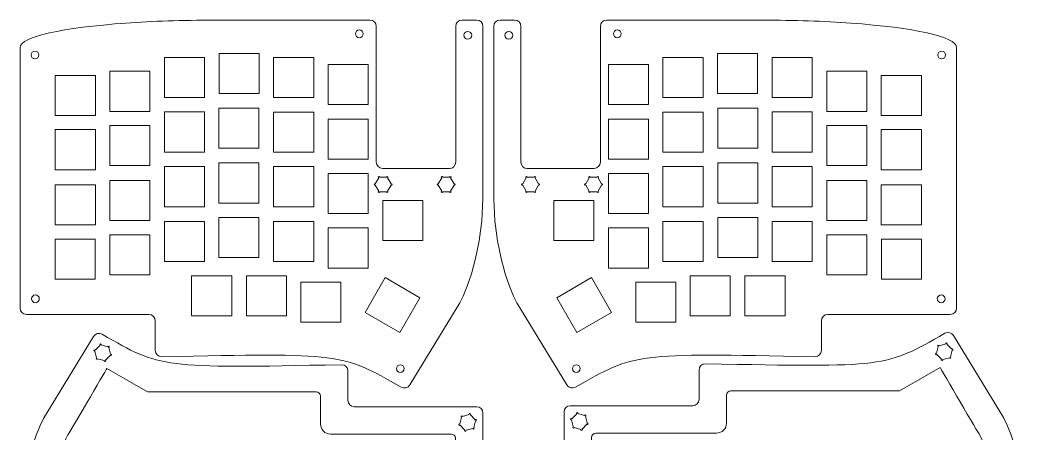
# Model space of a CAD drawing. Header units: inches. Extents: x 0 to 549, y -220 to 384.
# Drawn here: x 0 to 351.4, y 239.6 to 384 of the extents above; entities that cross this region are included whole.
import ezdxf

# ---------------------------------------------------------------- set-up
doc = ezdxf.new("R2010")
doc.units = ezdxf.units.IN
doc.header["$MEASUREMENT"] = 0
doc.layers.add('Layer 1', color=7, linetype='Continuous')

msp = doc.modelspace()

# ---------------------------------------------------------------- linework, layer by layer
at = {"layer": 'Layer 1', "lineweight": 0}
for points in [[(64.35, 370.98), (50.35, 370.98), (50.35, 356.98), (64.35, 356.98), (64.35, 370.98)], [(83.43, 372.37), (69.43, 372.37), (69.43, 358.37), (83.43, 358.37), (83.43, 372.37)], [(102.46, 370.98), (88.46, 370.98), (88.46, 356.98), (102.46, 356.98), (102.46, 370.98)], [(224.35, 370.98), (238.35, 370.98), (238.35, 356.98), (224.35, 356.98), (224.35, 370.98)], [(243.38, 372.37), (257.38, 372.37), (257.38, 358.37), (243.38, 358.37), (243.38, 372.37)], [(262.46, 370.98), (276.46, 370.98), (276.46, 356.98), (262.46, 356.98), (262.46, 370.98)], [(45.26, 366.18), (31.26, 366.18), (31.26, 352.18), (45.26, 352.18), (45.26, 366.18)], [(121.46, 368.58), (107.46, 368.58), (107.46, 354.58), (121.46, 354.58), (121.46, 368.58)], [(205.35, 368.58), (219.36, 368.58), (219.36, 354.58), (205.35, 354.58), (205.35, 368.58)], [(281.55, 366.18), (295.56, 366.18), (295.56, 352.18), (281.55, 352.18), (281.55, 366.18)], [(26.26, 364.68), (12.26, 364.68), (12.26, 350.68), (26.26, 350.68), (26.26, 364.68)], [(300.55, 364.69), (314.55, 364.69), (314.55, 350.68), (300.55, 350.68), (300.55, 364.69)], [(64.36, 351.98), (50.36, 351.98), (50.36, 337.98), (64.36, 337.98), (64.36, 351.98)], [(83.36, 353.28), (69.36, 353.28), (69.36, 339.28), (83.36, 339.28), (83.36, 353.28)], [(102.46, 351.88), (88.46, 351.88), (88.46, 337.88), (102.46, 337.88), (102.46, 351.88)], [(224.35, 351.88), (238.35, 351.88), (238.35, 337.88), (224.35, 337.88), (224.35, 351.88)], [(243.45, 353.28), (257.46, 353.28), (257.46, 339.28), (243.45, 339.28), (243.45, 353.28)], [(262.45, 351.98), (276.45, 351.98), (276.45, 337.98), (262.45, 337.98), (262.45, 351.98)], [(121.46, 349.48), (107.46, 349.48), (107.46, 335.48), (121.46, 335.48), (121.46, 349.48)], [(205.35, 349.48), (219.36, 349.48), (219.36, 335.48), (205.35, 335.48), (205.35, 349.48)], [(26.26, 345.79), (12.26, 345.79), (12.26, 331.79), (26.26, 331.79), (26.26, 345.79)], [(45.26, 347.28), (31.26, 347.28), (31.26, 333.28), (45.26, 333.28), (45.26, 347.28)], [(281.55, 347.28), (295.56, 347.28), (295.56, 333.28), (281.55, 333.28), (281.55, 347.28)], [(300.55, 345.79), (314.55, 345.79), (314.55, 331.79), (300.55, 331.79), (300.55, 345.79)], [(83.36, 334.18), (69.36, 334.18), (69.36, 320.18), (83.36, 320.18), (83.36, 334.18)], [(243.45, 334.18), (257.46, 334.18), (257.46, 320.18), (243.45, 320.18), (243.45, 334.18)], [(64.36, 332.88), (50.36, 332.88), (50.36, 318.88), (64.36, 318.88), (64.36, 332.88)], [(102.46, 332.88), (88.46, 332.88), (88.46, 318.88), (102.46, 318.88), (102.46, 332.88)], [(121.46, 330.48), (107.46, 330.48), (107.46, 316.48), (121.46, 316.48), (121.46, 330.48)], [(205.35, 330.48), (219.36, 330.48), (219.36, 316.48), (205.35, 316.48), (205.35, 330.48)], [(224.35, 332.88), (238.36, 332.88), (238.36, 318.88), (224.35, 318.88), (224.35, 332.88)], [(262.45, 332.88), (276.46, 332.88), (276.46, 318.88), (262.45, 318.88), (262.45, 332.88)], [(45.27, 328.08), (31.27, 328.08), (31.27, 314.08), (45.27, 314.08), (45.27, 328.08)], [(281.54, 328.08), (295.54, 328.08), (295.54, 314.08), (281.54, 314.08), (281.54, 328.08)], [(26.26, 326.58), (12.26, 326.58), (12.26, 312.58), (26.26, 312.58), (26.26, 326.58)], [(300.55, 326.58), (314.56, 326.58), (314.56, 312.58), (300.55, 312.58), (300.55, 326.58)], [(140.56, 321.08), (126.6, 321.08), (126.6, 307.08), (140.56, 307.08), (140.56, 321.08)], [(186.25, 321.08), (200.21, 321.08), (200.21, 307.08), (186.25, 307.08), (186.25, 321.08)], [(64.36, 313.78), (50.36, 313.78), (50.36, 299.78), (64.36, 299.78), (64.36, 313.78)], [(83.36, 315.18), (69.36, 315.18), (69.36, 301.18), (83.36, 301.18), (83.36, 315.18)], [(102.46, 313.78), (88.46, 313.78), (88.46, 299.78), (102.46, 299.78), (102.46, 313.78)], [(224.35, 313.78), (238.36, 313.78), (238.36, 299.78), (224.35, 299.78), (224.35, 313.78)], [(243.45, 315.18), (257.46, 315.18), (257.46, 301.18), (243.45, 301.18), (243.45, 315.18)], [(262.45, 313.78), (276.45, 313.78), (276.45, 299.78), (262.45, 299.78), (262.45, 313.78)], [(121.46, 311.48), (107.46, 311.48), (107.46, 297.48), (121.46, 297.48), (121.46, 311.48)], [(205.35, 311.48), (219.36, 311.48), (219.36, 297.48), (205.35, 297.48), (205.35, 311.48)], [(26.21, 307.58), (12.21, 307.58), (12.21, 293.58), (26.21, 293.58), (26.21, 307.58)], [(45.26, 309.08), (31.26, 309.08), (31.26, 295.08), (45.26, 295.08), (45.26, 309.08)], [(281.55, 309.08), (295.56, 309.08), (295.56, 295.08), (281.55, 295.08), (281.55, 309.08)], [(300.6, 307.58), (314.61, 307.58), (314.61, 293.58), (300.6, 293.58), (300.6, 307.58)], [(73.86, 294.83), (59.86, 294.83), (59.86, 280.83), (73.86, 280.83), (73.86, 294.83)], [(92.96, 294.83), (78.96, 294.83), (78.96, 280.83), (92.96, 280.83), (92.96, 294.83)], [(111.96, 292.58), (97.96, 292.58), (97.96, 278.58), (111.96, 278.58), (111.96, 292.58)], [(139.52, 287.15), (127.4, 294.15), (120.39, 282.02), (132.52, 275.02), (139.52, 287.15)], [(187.29, 287.15), (199.42, 294.15), (206.42, 282.02), (194.29, 275.02), (187.29, 287.15)], [(214.85, 292.58), (228.85, 292.58), (228.85, 278.58), (214.85, 278.58), (214.85, 292.58)], [(233.85, 294.83), (247.85, 294.83), (247.85, 280.83), (233.85, 280.83), (233.85, 294.83)], [(252.95, 294.83), (266.96, 294.83), (266.96, 280.83), (252.95, 280.83), (252.95, 294.83)]]:
    msp.add_lwpolyline(points, dxfattribs=at)
for points, knots in [([(47.14, 268.77), (47.14, 267.56), (48.13, 266.57), (49.34, 266.57), (112.35, 267.84), (112.35, 267.84), (132.96, 255.94), (134.01, 255.33), (135.36, 255.69), (135.96, 256.75), (135.96, 256.75), (153.47, 285.34), (153.47, 285.34), (153.47, 285.34), (154.61, 287.74), (154.61, 287.74), (154.61, 287.74), (156, 291.16), (156, 291.16), (156, 291.16), (157.49, 295.54), (157.49, 295.54), (157.49, 295.54), (158.94, 300.83), (158.94, 300.83), (158.94, 300.83), (160.2, 306.98), (160.2, 306.98), (160.2, 306.98), (161.13, 313.95), (161.13, 313.95), (161.13, 313.95), (161.52, 321.69), (161.52, 321.69), (161.52, 321.69), (161.52, 381.8), (161.52, 381.8), (161.52, 383.01), (160.54, 384), (159.32, 384), (159.32, 384), (154.22, 384), (154.22, 384), (153.01, 384), (152.02, 383.01), (152.02, 381.8), (152.02, 381.8), (152.02, 334.44), (152.02, 334.44), (152.02, 333.22), (151.04, 332.24), (149.82, 332.18), (149.82, 332.18), (126.48, 332.24), (126.48, 332.24), (125.26, 332.24), (124.28, 333.22), (124.28, 334.44), (124.28, 334.44), (124.28, 381.8), (124.28, 381.8), (124.28, 383.02), (123.29, 384), (122.08, 384), (122.08, 384), (67.71, 384), (67.71, 384), (56.62, 384), (46.16, 383.63), (36.93, 382.97), (15, 381.39), (0, 378.19), (0, 374.5), (0, 374.5), (0, 283.5), (0, 283.5), (0, 282.28), (0.98, 281.3), (2.2, 281.3), (2.2, 281.3), (44.94, 281.3), (44.94, 281.3), (46.16, 281.3), (47.14, 280.31), (47.14, 279.09), (47.14, 279.09), (47.14, 268.77), (47.14, 268.77)], [0, 0, 0, 0, 1, 1, 1, 2, 2, 2, 3, 3, 3, 4, 4, 4, 5, 5, 5, 6, 6, 6, 7, 7, 7, 8, 8, 8, 9, 9, 9, 10, 10, 10, 11, 11, 11, 12, 12, 12, 13, 13, 13, 14, 14, 14, 15, 15, 15, 16, 16, 16, 17, 17, 17, 18, 18, 18, 19, 19, 19, 20, 20, 20, 21, 21, 21, 22, 22, 22, 23, 23, 23, 24, 24, 24, 25, 25, 25, 26, 26, 26, 27, 27, 27, 28, 28, 28, 29, 29, 29, 29]), ([(279.67, 268.77), (279.67, 267.56), (278.69, 266.57), (277.47, 266.57), (214.47, 267.84), (214.47, 267.84), (193.85, 255.94), (192.8, 255.33), (191.45, 255.69), (190.85, 256.75), (190.85, 256.75), (173.34, 285.34), (173.34, 285.34), (173.34, 285.34), (172.2, 287.74), (172.2, 287.74), (172.2, 287.74), (170.81, 291.16), (170.81, 291.16), (170.81, 291.16), (169.32, 295.54), (169.32, 295.54), (169.32, 295.54), (167.87, 300.83), (167.87, 300.83), (167.87, 300.83), (166.61, 306.98), (166.61, 306.98), (166.61, 306.98), (165.68, 313.95), (165.68, 313.95), (165.68, 313.95), (165.29, 321.69), (165.29, 321.69), (165.29, 321.69), (165.29, 381.8), (165.29, 381.8), (165.29, 383.01), (166.27, 384), (167.49, 384), (167.49, 384), (172.59, 384), (172.59, 384), (173.8, 384), (174.79, 383.01), (174.79, 381.8), (174.79, 381.8), (174.79, 334.44), (174.79, 334.44), (174.79, 333.22), (175.77, 332.24), (176.99, 332.18), (176.99, 332.18), (200.33, 332.24), (200.33, 332.24), (201.55, 332.24), (202.53, 333.22), (202.53, 334.44), (202.53, 334.44), (202.53, 381.8), (202.53, 381.8), (202.53, 383.02), (203.52, 384), (204.74, 384), (204.74, 384), (259.1, 384), (259.1, 384), (270.19, 384), (280.65, 383.63), (289.88, 382.97), (311.81, 381.39), (326.81, 378.19), (326.81, 374.5), (326.81, 374.5), (326.81, 283.5), (326.81, 283.5), (326.81, 282.28), (325.83, 281.3), (324.61, 281.3), (324.61, 281.3), (281.87, 281.3), (281.87, 281.3), (280.65, 281.3), (279.67, 280.31), (279.67, 279.09), (279.67, 279.09), (279.67, 268.77), (279.67, 268.77)], [0, 0, 0, 0, 1, 1, 1, 2, 2, 2, 3, 3, 3, 4, 4, 4, 5, 5, 5, 6, 6, 6, 7, 7, 7, 8, 8, 8, 9, 9, 9, 10, 10, 10, 11, 11, 11, 12, 12, 12, 13, 13, 13, 14, 14, 14, 15, 15, 15, 16, 16, 16, 17, 17, 17, 18, 18, 18, 19, 19, 19, 20, 20, 20, 21, 21, 21, 22, 22, 22, 23, 23, 23, 24, 24, 24, 25, 25, 25, 26, 26, 26, 27, 27, 27, 28, 28, 28, 29, 29, 29, 29]), ([(119.34, 380.19), (119.34, 380.19), (119.34, 380.19), (119.34, 380.19), (118.82, 380.71), (117.96, 380.71), (117.43, 380.19), (116.91, 379.66), (116.91, 378.8), (117.43, 378.28), (117.96, 377.75), (118.82, 377.75), (119.34, 378.28), (119.87, 378.8), (119.87, 379.66), (119.34, 380.19)], [0, 0, 0, 0, 1, 1, 1, 2, 2, 2, 3, 3, 3, 4, 4, 4, 5, 5, 5, 5]), ([(154.9, 378.71), (154.9, 378.71), (154.9, 378.71), (154.9, 378.71), (154.9, 377.97), (155.5, 377.36), (156.25, 377.36), (156.99, 377.36), (157.6, 377.96), (157.6, 378.71), (157.6, 379.45), (156.99, 380.06), (156.25, 380.06), (155.5, 380.06), (154.9, 379.45), (154.9, 378.71)], [0, 0, 0, 0, 1, 1, 1, 2, 2, 2, 3, 3, 3, 4, 4, 4, 5, 5, 5, 5]), ([(171.91, 378.71), (171.91, 378.71), (171.91, 378.71), (171.91, 378.71), (171.91, 377.97), (171.31, 377.36), (170.56, 377.36), (169.82, 377.36), (169.21, 377.96), (169.21, 378.71), (169.21, 379.45), (169.82, 380.06), (170.56, 380.06), (171.31, 380.06), (171.91, 379.45), (171.91, 378.71)], [0, 0, 0, 0, 1, 1, 1, 2, 2, 2, 3, 3, 3, 4, 4, 4, 5, 5, 5, 5]), ([(207.47, 380.19), (207.47, 380.19), (207.47, 380.19), (207.47, 380.19), (208, 380.71), (208.85, 380.71), (209.38, 380.19), (209.9, 379.66), (209.9, 378.8), (209.38, 378.28), (208.85, 377.75), (208, 377.75), (207.47, 378.28), (206.94, 378.8), (206.94, 379.66), (207.47, 380.19)], [0, 0, 0, 0, 1, 1, 1, 2, 2, 2, 3, 3, 3, 4, 4, 4, 5, 5, 5, 5]), ([(5.17, 370.49), (5.17, 370.49), (5.17, 370.49), (5.17, 370.49), (5.91, 370.49), (6.52, 371.1), (6.52, 371.84), (6.52, 372.58), (5.91, 373.19), (5.17, 373.19), (4.43, 373.19), (3.82, 372.58), (3.82, 371.84), (3.82, 371.1), (4.43, 370.49), (5.17, 370.49)], [0, 0, 0, 0, 1, 1, 1, 2, 2, 2, 3, 3, 3, 4, 4, 4, 5, 5, 5, 5]), ([(321.64, 370.49), (321.64, 370.49), (321.64, 370.49), (321.64, 370.49), (320.9, 370.49), (320.29, 371.1), (320.29, 371.84), (320.29, 372.58), (320.9, 373.19), (321.64, 373.19), (322.38, 373.19), (322.99, 372.58), (322.99, 371.84), (322.99, 371.1), (322.38, 370.49), (321.64, 370.49)], [0, 0, 0, 0, 1, 1, 1, 2, 2, 2, 3, 3, 3, 4, 4, 4, 5, 5, 5, 5]), ([(123.8, 326.9), (123.84, 326.9), (123.87, 326.9), (123.94, 326.86), (123.94, 326.86), (125.14, 328.95), (125.14, 328.95), (125.07, 328.98), (125, 329.05), (125, 329.16), (125, 329.3), (125.11, 329.4), (125.25, 329.4), (125.39, 329.4), (125.5, 329.3), (125.5, 329.16), (125.5, 329.16), (127.9, 329.16), (127.9, 329.16), (127.9, 329.3), (128, 329.4), (128.14, 329.4), (128.28, 329.4), (128.39, 329.3), (128.39, 329.16), (128.39, 329.05), (128.32, 328.98), (128.25, 328.95), (128.25, 328.95), (129.45, 326.86), (129.45, 326.86), (129.48, 326.9), (129.52, 326.9), (129.55, 326.9), (129.7, 326.9), (129.8, 326.79), (129.8, 326.65), (129.8, 326.51), (129.7, 326.41), (129.55, 326.41), (129.52, 326.41), (129.48, 326.41), (129.45, 326.44), (129.45, 326.44), (128.25, 324.36), (128.25, 324.36), (128.32, 324.32), (128.39, 324.25), (128.39, 324.15), (128.39, 324.01), (128.28, 323.9), (128.14, 323.9), (128, 323.9), (127.9, 324.01), (127.9, 324.15), (127.9, 324.15), (125.5, 324.15), (125.5, 324.15), (125.5, 324.01), (125.39, 323.9), (125.25, 323.9), (125.11, 323.9), (125, 324.01), (125, 324.15), (125, 324.25), (125.07, 324.32), (125.14, 324.36), (125.14, 324.36), (123.94, 326.44), (123.94, 326.44), (123.91, 326.41), (123.87, 326.41), (123.8, 326.41), (123.66, 326.41), (123.56, 326.51), (123.56, 326.65), (123.56, 326.79), (123.66, 326.9), (123.8, 326.9)], [0, 0, 0, 0, 1, 1, 1, 2, 2, 2, 3, 3, 3, 4, 4, 4, 5, 5, 5, 6, 6, 6, 7, 7, 7, 8, 8, 8, 9, 9, 9, 10, 10, 10, 11, 11, 11, 12, 12, 12, 13, 13, 13, 14, 14, 14, 15, 15, 15, 16, 16, 16, 17, 17, 17, 18, 18, 18, 19, 19, 19, 20, 20, 20, 21, 21, 21, 22, 22, 22, 23, 23, 23, 24, 24, 24, 25, 25, 25, 26, 26, 26, 26]), ([(145.8, 326.9), (145.84, 326.9), (145.87, 326.9), (145.94, 326.86), (145.94, 326.86), (147.14, 328.95), (147.14, 328.95), (147.07, 328.98), (147, 329.05), (147, 329.16), (147, 329.3), (147.11, 329.4), (147.25, 329.4), (147.39, 329.4), (147.5, 329.3), (147.5, 329.16), (147.5, 329.16), (149.9, 329.16), (149.9, 329.16), (149.9, 329.3), (150, 329.4), (150.14, 329.4), (150.28, 329.4), (150.39, 329.3), (150.39, 329.16), (150.39, 329.05), (150.32, 328.98), (150.25, 328.95), (150.25, 328.95), (151.45, 326.86), (151.45, 326.86), (151.48, 326.9), (151.52, 326.9), (151.55, 326.9), (151.69, 326.9), (151.8, 326.79), (151.8, 326.65), (151.8, 326.51), (151.69, 326.41), (151.55, 326.41), (151.52, 326.41), (151.48, 326.41), (151.45, 326.44), (151.45, 326.44), (150.25, 324.36), (150.25, 324.36), (150.32, 324.32), (150.39, 324.25), (150.39, 324.15), (150.39, 324.01), (150.28, 323.9), (150.14, 323.9), (150, 323.9), (149.9, 324.01), (149.9, 324.15), (149.9, 324.15), (147.5, 324.15), (147.5, 324.15), (147.5, 324.01), (147.39, 323.9), (147.25, 323.9), (147.11, 323.9), (147, 324.01), (147, 324.15), (147, 324.25), (147.07, 324.32), (147.14, 324.36), (147.14, 324.36), (145.94, 326.44), (145.94, 326.44), (145.91, 326.41), (145.87, 326.41), (145.8, 326.41), (145.66, 326.41), (145.56, 326.51), (145.56, 326.65), (145.56, 326.79), (145.66, 326.9), (145.8, 326.9)], [0, 0, 0, 0, 1, 1, 1, 2, 2, 2, 3, 3, 3, 4, 4, 4, 5, 5, 5, 6, 6, 6, 7, 7, 7, 8, 8, 8, 9, 9, 9, 10, 10, 10, 11, 11, 11, 12, 12, 12, 13, 13, 13, 14, 14, 14, 15, 15, 15, 16, 16, 16, 17, 17, 17, 18, 18, 18, 19, 19, 19, 20, 20, 20, 21, 21, 21, 22, 22, 22, 23, 23, 23, 24, 24, 24, 25, 25, 25, 26, 26, 26, 26]), ([(175.26, 326.9), (175.29, 326.9), (175.33, 326.9), (175.4, 326.86), (175.4, 326.86), (176.6, 328.95), (176.6, 328.95), (176.53, 328.98), (176.46, 329.05), (176.46, 329.16), (176.46, 329.3), (176.56, 329.4), (176.7, 329.4), (176.85, 329.4), (176.95, 329.3), (176.95, 329.16), (176.95, 329.16), (179.35, 329.16), (179.35, 329.16), (179.35, 329.3), (179.46, 329.4), (179.6, 329.4), (179.74, 329.4), (179.84, 329.3), (179.84, 329.16), (179.84, 329.05), (179.77, 328.98), (179.7, 328.95), (179.7, 328.95), (180.9, 326.86), (180.9, 326.86), (180.94, 326.9), (180.97, 326.9), (181.01, 326.9), (181.15, 326.9), (181.26, 326.79), (181.26, 326.65), (181.26, 326.51), (181.15, 326.41), (181.01, 326.41), (180.97, 326.41), (180.94, 326.41), (180.9, 326.44), (180.9, 326.44), (179.7, 324.36), (179.7, 324.36), (179.77, 324.32), (179.84, 324.25), (179.84, 324.15), (179.84, 324.01), (179.74, 323.9), (179.6, 323.9), (179.46, 323.9), (179.35, 324.01), (179.35, 324.15), (179.35, 324.15), (176.95, 324.15), (176.95, 324.15), (176.95, 324.01), (176.85, 323.9), (176.7, 323.9), (176.56, 323.9), (176.46, 324.01), (176.46, 324.15), (176.46, 324.25), (176.53, 324.32), (176.6, 324.36), (176.6, 324.36), (175.4, 326.44), (175.4, 326.44), (175.36, 326.41), (175.33, 326.41), (175.26, 326.41), (175.12, 326.41), (175.01, 326.51), (175.01, 326.65), (175.01, 326.79), (175.12, 326.9), (175.26, 326.9)], [0, 0, 0, 0, 1, 1, 1, 2, 2, 2, 3, 3, 3, 4, 4, 4, 5, 5, 5, 6, 6, 6, 7, 7, 7, 8, 8, 8, 9, 9, 9, 10, 10, 10, 11, 11, 11, 12, 12, 12, 13, 13, 13, 14, 14, 14, 15, 15, 15, 16, 16, 16, 17, 17, 17, 18, 18, 18, 19, 19, 19, 20, 20, 20, 21, 21, 21, 22, 22, 22, 23, 23, 23, 24, 24, 24, 25, 25, 25, 26, 26, 26, 26]), ([(197.26, 326.9), (197.29, 326.9), (197.33, 326.9), (197.4, 326.86), (197.4, 326.86), (198.6, 328.95), (198.6, 328.95), (198.53, 328.98), (198.46, 329.05), (198.46, 329.16), (198.46, 329.3), (198.56, 329.4), (198.7, 329.4), (198.84, 329.4), (198.95, 329.3), (198.95, 329.16), (198.95, 329.16), (201.35, 329.16), (201.35, 329.16), (201.35, 329.3), (201.46, 329.4), (201.6, 329.4), (201.74, 329.4), (201.84, 329.3), (201.84, 329.16), (201.84, 329.05), (201.77, 328.98), (201.7, 328.95), (201.7, 328.95), (202.9, 326.86), (202.9, 326.86), (202.94, 326.9), (202.97, 326.9), (203.01, 326.9), (203.15, 326.9), (203.25, 326.79), (203.25, 326.65), (203.25, 326.51), (203.15, 326.41), (203.01, 326.41), (202.97, 326.41), (202.94, 326.41), (202.9, 326.44), (202.9, 326.44), (201.7, 324.36), (201.7, 324.36), (201.77, 324.32), (201.84, 324.25), (201.84, 324.15), (201.84, 324.01), (201.74, 323.9), (201.6, 323.9), (201.46, 323.9), (201.35, 324.01), (201.35, 324.15), (201.35, 324.15), (198.95, 324.15), (198.95, 324.15), (198.95, 324.01), (198.84, 323.9), (198.7, 323.9), (198.56, 323.9), (198.46, 324.01), (198.46, 324.15), (198.46, 324.25), (198.53, 324.32), (198.6, 324.36), (198.6, 324.36), (197.4, 326.44), (197.4, 326.44), (197.36, 326.41), (197.33, 326.41), (197.26, 326.41), (197.12, 326.41), (197.01, 326.51), (197.01, 326.65), (197.01, 326.79), (197.12, 326.9), (197.26, 326.9)], [0, 0, 0, 0, 1, 1, 1, 2, 2, 2, 3, 3, 3, 4, 4, 4, 5, 5, 5, 6, 6, 6, 7, 7, 7, 8, 8, 8, 9, 9, 9, 10, 10, 10, 11, 11, 11, 12, 12, 12, 13, 13, 13, 14, 14, 14, 15, 15, 15, 16, 16, 16, 17, 17, 17, 18, 18, 18, 19, 19, 19, 20, 20, 20, 21, 21, 21, 22, 22, 22, 23, 23, 23, 24, 24, 24, 25, 25, 25, 26, 26, 26, 26]), ([(4, 286.77), (4, 286.77), (4, 286.77), (4, 286.77), (4, 286.03), (4.61, 285.42), (5.35, 285.42), (6.09, 285.42), (6.7, 286.03), (6.7, 286.77), (6.7, 287.52), (6.1, 288.13), (5.35, 288.13), (4.61, 288.13), (4, 287.52), (4, 286.77)], [0, 0, 0, 0, 1, 1, 1, 2, 2, 2, 3, 3, 3, 4, 4, 4, 5, 5, 5, 5]), ([(322.81, 286.77), (322.81, 286.77), (322.81, 286.77), (322.81, 286.77), (322.81, 286.03), (322.2, 285.42), (321.46, 285.42), (320.72, 285.42), (320.11, 286.03), (320.11, 286.77), (320.11, 287.52), (320.72, 288.13), (321.46, 288.13), (322.2, 288.13), (322.81, 287.52), (322.81, 286.77)], [0, 0, 0, 0, 1, 1, 1, 2, 2, 2, 3, 3, 3, 4, 4, 4, 5, 5, 5, 5]), ([(161.54, 176.82), (161.54, 176.82), (161.54, 246.92), (161.54, 246.92), (161.54, 248.15), (160.55, 249.11), (159.35, 249.11), (159.35, 249.11), (116.59, 249.11), (116.59, 249.11), (115.36, 249.11), (114.41, 250.09), (114.41, 251.29), (114.41, 251.29), (114.41, 261.59), (114.41, 261.59), (114.41, 262.83), (113.42, 263.78), (112.22, 263.78), (49.21, 262.51), (49.21, 262.51), (28.61, 274.4), (27.55, 275), (26.21, 274.65), (25.61, 273.59), (25.61, 273.59), (8.11, 244.98), (8.11, 244.98), (8.11, 244.98), (6.98, 242.58), (6.98, 242.58), (6.98, 242.58), (5.61, 239.16), (5.61, 239.16), (5.61, 239.16), (4.13, 234.78), (4.13, 234.78), (4.13, 234.78), (2.68, 229.49), (2.68, 229.49), (2.68, 229.49), (1.41, 223.35), (1.41, 223.35), (1.41, 223.35), (0.49, 216.4), (0.49, 216.4), (0.49, 216.4), (0, 208.71), (0, 208.71), (0, 208.71), (0, 148.6), (0, 148.6), (0, 147.4), (0.99, 146.41), (2.19, 146.41), (2.19, 146.41), (7.27, 146.41), (7.27, 146.41), (8.5, 146.41), (9.45, 147.4), (9.45, 148.6), (9.45, 148.6), (9.35, 203.95), (9.35, 203.95), (9.35, 203.95), (9.45, 207.41), (9.45, 207.41), (9.45, 207.41), (9.77, 213.9), (9.77, 213.9), (9.77, 213.9), (10.51, 219.76), (10.51, 219.76), (10.51, 219.76), (11.54, 224.91), (11.54, 224.91), (11.54, 224.91), (12.7, 229.35), (12.7, 229.35), (12.7, 229.35), (13.9, 233.02), (13.9, 233.02), (13.9, 233.02), (15.03, 235.88), (15.03, 235.88), (15.03, 235.88), (15.95, 237.89), (15.95, 237.89), (15.95, 237.89), (16.55, 239.02), (16.55, 239.02), (16.55, 239.02), (29.88, 261.7), (30.3, 262.44), (30.3, 262.44), (44.41, 254.29), (44.41, 254.29), (44.41, 254.29), (103.36, 254.29), (103.36, 254.29), (104.21, 254.29), (104.85, 253.62), (104.85, 252.81), (104.85, 252.81), (104.85, 243.07), (104.85, 243.07), (104.85, 241.13), (106.4, 239.58), (108.34, 239.58), (108.34, 239.58), (150.46, 239.58), (150.46, 239.58), (151.31, 239.58), (151.94, 238.91), (151.94, 238.1), (151.94, 238.1), (151.94, 162.25), (151.94, 162.25), (151.94, 158.72), (125.91, 155.9), (93.73, 155.9), (93.73, 155.9), (37.25, 155.9), (37.25, 155.9), (37.25, 155.9), (37.25, 148.6), (37.25, 148.6), (37.25, 147.37), (38.24, 146.41), (39.44, 146.41), (39.44, 146.41), (93.8, 146.41), (93.8, 146.41), (104.88, 146.41), (115.36, 146.8), (124.57, 147.44), (146.51, 149.02), (161.5, 152.2), (161.5, 155.9), (161.54, 155.9), (161.54, 164.72), (161.54, 176.82)], [0, 0, 0, 0, 1, 1, 1, 2, 2, 2, 3, 3, 3, 4, 4, 4, 5, 5, 5, 6, 6, 6, 7, 7, 7, 8, 8, 8, 9, 9, 9, 10, 10, 10, 11, 11, 11, 12, 12, 12, 13, 13, 13, 14, 14, 14, 15, 15, 15, 16, 16, 16, 17, 17, 17, 18, 18, 18, 19, 19, 19, 20, 20, 20, 21, 21, 21, 22, 22, 22, 23, 23, 23, 24, 24, 24, 25, 25, 25, 26, 26, 26, 27, 27, 27, 28, 28, 28, 29, 29, 29, 30, 30, 30, 31, 31, 31, 32, 32, 32, 33, 33, 33, 34, 34, 34, 35, 35, 35, 36, 36, 36, 37, 37, 37, 38, 38, 38, 39, 39, 39, 40, 40, 40, 41, 41, 41, 42, 42, 42, 43, 43, 43, 44, 44, 44, 45, 45, 45, 46, 46, 46, 47, 47, 47, 47]), ([(189.83, 177.15), (189.83, 177.15), (189.83, 247.25), (189.83, 247.25), (189.83, 248.48), (190.81, 249.44), (192.01, 249.44), (192.01, 249.44), (234.77, 249.44), (234.77, 249.44), (236, 249.44), (236.96, 250.42), (236.96, 251.62), (236.96, 251.62), (236.96, 261.92), (236.96, 261.92), (236.96, 263.16), (237.94, 264.11), (239.14, 264.11), (302.15, 262.84), (302.15, 262.84), (322.75, 274.73), (323.81, 275.33), (325.15, 274.98), (325.75, 273.92), (325.75, 273.92), (343.25, 245.31), (343.25, 245.31), (343.25, 245.31), (344.38, 242.91), (344.38, 242.91), (344.38, 242.91), (345.75, 239.49), (345.75, 239.49), (345.75, 239.49), (347.24, 235.11), (347.24, 235.11), (347.24, 235.11), (348.68, 229.82), (348.68, 229.82), (348.68, 229.82), (349.95, 223.68), (349.95, 223.68), (349.95, 223.68), (350.87, 216.73), (350.87, 216.73), (350.87, 216.73), (351.36, 209.04), (351.36, 209.04), (351.36, 209.04), (351.36, 148.93), (351.36, 148.93), (351.36, 147.73), (350.38, 146.74), (349.18, 146.74), (349.18, 146.74), (344.1, 146.74), (344.1, 146.74), (342.86, 146.74), (341.91, 147.73), (341.91, 148.93), (341.91, 148.93), (342.01, 204.28), (342.01, 204.28), (342.01, 204.28), (341.91, 207.74), (341.91, 207.74), (341.91, 207.74), (341.59, 214.23), (341.59, 214.23), (341.59, 214.23), (340.85, 220.09), (340.85, 220.09), (340.85, 220.09), (339.83, 225.24), (339.83, 225.24), (339.83, 225.24), (338.66, 229.68), (338.66, 229.68), (338.66, 229.68), (337.46, 233.35), (337.46, 233.35), (337.46, 233.35), (336.33, 236.21), (336.33, 236.21), (336.33, 236.21), (335.42, 238.22), (335.42, 238.22), (335.42, 238.22), (334.82, 239.35), (334.82, 239.35), (334.82, 239.35), (321.48, 262.03), (321.06, 262.77), (321.06, 262.77), (306.95, 254.62), (306.95, 254.62), (306.95, 254.62), (248, 254.62), (248, 254.62), (247.15, 254.62), (246.52, 253.95), (246.52, 253.14), (246.52, 253.14), (246.52, 243.4), (246.52, 243.4), (246.52, 241.46), (244.97, 239.91), (243.02, 239.91), (243.02, 239.91), (200.9, 239.91), (200.9, 239.91), (200.06, 239.91), (199.42, 239.24), (199.42, 238.43), (199.42, 238.43), (199.42, 162.58), (199.42, 162.58), (199.42, 159.05), (225.46, 156.23), (257.63, 156.23), (257.63, 156.23), (314.11, 156.23), (314.11, 156.23), (314.11, 156.23), (314.11, 148.93), (314.11, 148.93), (314.11, 147.7), (313.12, 146.74), (311.92, 146.74), (311.92, 146.74), (257.56, 146.74), (257.56, 146.74), (246.48, 146.74), (236, 147.13), (226.8, 147.77), (204.85, 149.35), (189.86, 152.53), (189.86, 156.23), (189.83, 156.23), (189.83, 165.05), (189.83, 177.15)], [0, 0, 0, 0, 1, 1, 1, 2, 2, 2, 3, 3, 3, 4, 4, 4, 5, 5, 5, 6, 6, 6, 7, 7, 7, 8, 8, 8, 9, 9, 9, 10, 10, 10, 11, 11, 11, 12, 12, 12, 13, 13, 13, 14, 14, 14, 15, 15, 15, 16, 16, 16, 17, 17, 17, 18, 18, 18, 19, 19, 19, 20, 20, 20, 21, 21, 21, 22, 22, 22, 23, 23, 23, 24, 24, 24, 25, 25, 25, 26, 26, 26, 27, 27, 27, 28, 28, 28, 29, 29, 29, 30, 30, 30, 31, 31, 31, 32, 32, 32, 33, 33, 33, 34, 34, 34, 35, 35, 35, 36, 36, 36, 37, 37, 37, 38, 38, 38, 39, 39, 39, 40, 40, 40, 41, 41, 41, 42, 42, 42, 43, 43, 43, 44, 44, 44, 45, 45, 45, 46, 46, 46, 47, 47, 47, 47]), ([(31.04, 269.85), (31.01, 269.81), (30.97, 269.81), (30.94, 269.78), (30.94, 269.78), (31.57, 267.45), (31.57, 267.45), (31.64, 267.49), (31.75, 267.45), (31.82, 267.38), (31.93, 267.27), (31.93, 267.13), (31.82, 267.03), (31.71, 266.92), (31.57, 266.92), (31.47, 267.03), (31.47, 267.03), (29.77, 265.33), (29.77, 265.33), (29.88, 265.23), (29.88, 265.09), (29.77, 264.98), (29.67, 264.88), (29.53, 264.88), (29.42, 264.98), (29.35, 265.05), (29.35, 265.16), (29.35, 265.23), (29.35, 265.23), (27.02, 265.86), (27.02, 265.86), (27.02, 265.83), (26.99, 265.79), (26.95, 265.76), (26.85, 265.65), (26.71, 265.65), (26.6, 265.76), (26.49, 265.86), (26.49, 266), (26.6, 266.11), (26.63, 266.15), (26.67, 266.15), (26.71, 266.18), (26.71, 266.18), (26.11, 268.47), (26.11, 268.47), (26.03, 268.44), (25.93, 268.47), (25.86, 268.54), (25.75, 268.65), (25.75, 268.79), (25.86, 268.9), (25.96, 269), (26.11, 269), (26.21, 268.9), (26.21, 268.9), (27.9, 270.59), (27.9, 270.59), (27.8, 270.7), (27.8, 270.84), (27.9, 270.94), (28.01, 271.05), (28.15, 271.05), (28.26, 270.94), (28.33, 270.87), (28.33, 270.77), (28.33, 270.7), (28.33, 270.7), (30.66, 270.06), (30.66, 270.06), (30.66, 270.1), (30.69, 270.13), (30.73, 270.17), (30.83, 270.27), (30.97, 270.27), (31.08, 270.17), (31.11, 270.1), (31.11, 269.92), (31.04, 269.85)], [0, 0, 0, 0, 1, 1, 1, 2, 2, 2, 3, 3, 3, 4, 4, 4, 5, 5, 5, 6, 6, 6, 7, 7, 7, 8, 8, 8, 9, 9, 9, 10, 10, 10, 11, 11, 11, 12, 12, 12, 13, 13, 13, 14, 14, 14, 15, 15, 15, 16, 16, 16, 17, 17, 17, 18, 18, 18, 19, 19, 19, 20, 20, 20, 21, 21, 21, 22, 22, 22, 23, 23, 23, 24, 24, 24, 25, 25, 25, 26, 26, 26, 26]), ([(320.32, 270.18), (320.35, 270.14), (320.39, 270.14), (320.42, 270.11), (320.42, 270.11), (319.79, 267.78), (319.79, 267.78), (319.72, 267.82), (319.61, 267.78), (319.54, 267.71), (319.44, 267.6), (319.44, 267.46), (319.54, 267.36), (319.65, 267.25), (319.79, 267.25), (319.9, 267.36), (319.9, 267.36), (321.59, 265.66), (321.59, 265.66), (321.48, 265.56), (321.48, 265.42), (321.59, 265.31), (321.69, 265.21), (321.84, 265.21), (321.94, 265.31), (322.01, 265.38), (322.01, 265.49), (322.01, 265.56), (322.01, 265.56), (324.34, 266.19), (324.34, 266.19), (324.34, 266.16), (324.38, 266.12), (324.41, 266.09), (324.52, 265.98), (324.66, 265.98), (324.76, 266.09), (324.87, 266.19), (324.87, 266.33), (324.76, 266.44), (324.73, 266.48), (324.69, 266.48), (324.66, 266.51), (324.66, 266.51), (325.26, 268.8), (325.26, 268.8), (325.33, 268.77), (325.43, 268.8), (325.5, 268.87), (325.61, 268.98), (325.61, 269.12), (325.5, 269.23), (325.4, 269.33), (325.26, 269.33), (325.15, 269.23), (325.15, 269.23), (323.46, 270.92), (323.46, 270.92), (323.56, 271.03), (323.56, 271.17), (323.46, 271.27), (323.35, 271.38), (323.21, 271.38), (323.11, 271.27), (323.03, 271.2), (323.03, 271.1), (323.03, 271.03), (323.03, 271.03), (320.71, 270.39), (320.71, 270.39), (320.71, 270.43), (320.67, 270.46), (320.64, 270.5), (320.53, 270.6), (320.39, 270.6), (320.28, 270.5), (320.25, 270.43), (320.25, 270.25), (320.32, 270.18)], [0, 0, 0, 0, 1, 1, 1, 2, 2, 2, 3, 3, 3, 4, 4, 4, 5, 5, 5, 6, 6, 6, 7, 7, 7, 8, 8, 8, 9, 9, 9, 10, 10, 10, 11, 11, 11, 12, 12, 12, 13, 13, 13, 14, 14, 14, 15, 15, 15, 16, 16, 16, 17, 17, 17, 18, 18, 18, 19, 19, 19, 20, 20, 20, 21, 21, 21, 22, 22, 22, 23, 23, 23, 24, 24, 24, 25, 25, 25, 26, 26, 26, 26]), ([(132.7, 263.78), (132.7, 263.78), (132.7, 263.78), (132.7, 263.78), (131.96, 263.78), (131.35, 263.18), (131.35, 262.43), (131.35, 261.69), (131.96, 261.08), (132.7, 261.08), (133.45, 261.08), (134.06, 261.69), (134.06, 262.43), (134.06, 263.18), (133.45, 263.78), (132.7, 263.78)], [0, 0, 0, 0, 1, 1, 1, 2, 2, 2, 3, 3, 3, 4, 4, 4, 5, 5, 5, 5]), ([(194.11, 263.78), (194.11, 263.78), (194.11, 263.78), (194.11, 263.78), (194.85, 263.78), (195.46, 263.18), (195.46, 262.43), (195.46, 261.69), (194.85, 261.08), (194.11, 261.08), (193.37, 261.08), (192.76, 261.69), (192.76, 262.43), (192.76, 263.18), (193.37, 263.78), (194.11, 263.78)], [0, 0, 0, 0, 1, 1, 1, 2, 2, 2, 3, 3, 3, 4, 4, 4, 5, 5, 5, 5]), ([(154.3, 245.86), (154.34, 245.83), (154.34, 245.79), (154.38, 245.76), (154.38, 245.76), (156.7, 246.39), (156.7, 246.39), (156.67, 246.46), (156.7, 246.57), (156.77, 246.64), (156.88, 246.74), (157.02, 246.74), (157.13, 246.64), (157.23, 246.53), (157.23, 246.39), (157.13, 246.28), (157.13, 246.28), (158.82, 244.59), (158.82, 244.59), (158.93, 244.7), (159.07, 244.7), (159.17, 244.59), (159.28, 244.49), (159.28, 244.34), (159.17, 244.24), (159.1, 244.17), (159, 244.17), (158.93, 244.17), (158.93, 244.17), (158.29, 241.84), (158.29, 241.84), (158.33, 241.84), (158.36, 241.8), (158.4, 241.77), (158.5, 241.66), (158.5, 241.52), (158.4, 241.42), (158.29, 241.31), (158.15, 241.31), (158.04, 241.42), (158.01, 241.45), (158.01, 241.49), (157.97, 241.52), (157.97, 241.52), (155.65, 240.89), (155.65, 240.89), (155.68, 240.82), (155.65, 240.71), (155.57, 240.64), (155.47, 240.53), (155.33, 240.53), (155.22, 240.64), (155.12, 240.75), (155.12, 240.89), (155.22, 240.99), (155.22, 240.99), (153.53, 242.69), (153.53, 242.69), (153.42, 242.58), (153.28, 242.58), (153.18, 242.69), (153.07, 242.79), (153.07, 242.93), (153.18, 243.04), (153.25, 243.11), (153.35, 243.11), (153.42, 243.11), (153.42, 243.11), (154.06, 245.44), (154.06, 245.44), (154.02, 245.44), (153.99, 245.47), (153.95, 245.51), (153.85, 245.61), (153.85, 245.76), (153.95, 245.86), (154.06, 245.93), (154.2, 245.93), (154.3, 245.86)], [0, 0, 0, 0, 1, 1, 1, 2, 2, 2, 3, 3, 3, 4, 4, 4, 5, 5, 5, 6, 6, 6, 7, 7, 7, 8, 8, 8, 9, 9, 9, 10, 10, 10, 11, 11, 11, 12, 12, 12, 13, 13, 13, 14, 14, 14, 15, 15, 15, 16, 16, 16, 17, 17, 17, 18, 18, 18, 19, 19, 19, 20, 20, 20, 21, 21, 21, 22, 22, 22, 23, 23, 23, 24, 24, 24, 25, 25, 25, 26, 26, 26, 26]), ([(197.06, 246.19), (197.02, 246.16), (197.02, 246.12), (196.99, 246.08), (196.99, 246.08), (194.66, 246.72), (194.66, 246.72), (194.69, 246.79), (194.66, 246.9), (194.59, 246.97), (194.48, 247.07), (194.34, 247.07), (194.24, 246.97), (194.13, 246.86), (194.13, 246.72), (194.24, 246.61), (194.24, 246.61), (192.54, 244.92), (192.54, 244.92), (192.44, 245.03), (192.3, 245.03), (192.19, 244.92), (192.08, 244.81), (192.08, 244.67), (192.19, 244.57), (192.26, 244.5), (192.37, 244.5), (192.44, 244.5), (192.44, 244.5), (193.07, 242.17), (193.07, 242.17), (193.04, 242.17), (193, 242.13), (192.97, 242.1), (192.86, 241.99), (192.86, 241.85), (192.97, 241.75), (193.07, 241.64), (193.21, 241.64), (193.32, 241.75), (193.35, 241.78), (193.35, 241.82), (193.39, 241.85), (193.39, 241.85), (195.72, 241.22), (195.72, 241.22), (195.68, 241.15), (195.72, 241.04), (195.79, 240.97), (195.89, 240.86), (196.03, 240.86), (196.14, 240.97), (196.25, 241.08), (196.25, 241.22), (196.14, 241.32), (196.14, 241.32), (197.83, 243.02), (197.83, 243.02), (197.94, 242.91), (198.08, 242.91), (198.19, 243.02), (198.29, 243.12), (198.29, 243.26), (198.19, 243.37), (198.12, 243.44), (198.01, 243.44), (197.94, 243.44), (197.94, 243.44), (197.3, 245.77), (197.3, 245.77), (197.34, 245.77), (197.38, 245.8), (197.41, 245.84), (197.52, 245.94), (197.52, 246.08), (197.41, 246.19), (197.3, 246.26), (197.16, 246.26), (197.06, 246.19)], [0, 0, 0, 0, 1, 1, 1, 2, 2, 2, 3, 3, 3, 4, 4, 4, 5, 5, 5, 6, 6, 6, 7, 7, 7, 8, 8, 8, 9, 9, 9, 10, 10, 10, 11, 11, 11, 12, 12, 12, 13, 13, 13, 14, 14, 14, 15, 15, 15, 16, 16, 16, 17, 17, 17, 18, 18, 18, 19, 19, 19, 20, 20, 20, 21, 21, 21, 22, 22, 22, 23, 23, 23, 24, 24, 24, 25, 25, 25, 26, 26, 26, 26])]:
    msp.add_open_spline(points, degree=3, knots=knots, dxfattribs=at)

doc.saveas('drawing.dxf')
